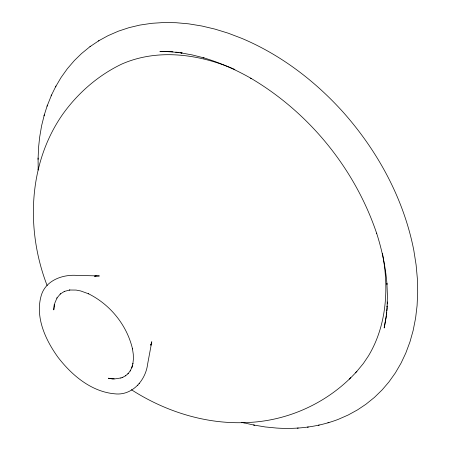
<?xml version="1.0" encoding="UTF-8"?>
<svg xmlns="http://www.w3.org/2000/svg" width="451" height="451" viewBox="0 0 451 451"><rect width="100%" height="100%" fill="white"/><g stroke="black" fill="none" stroke-linecap="round" stroke-linejoin="round"><path stroke-width="0.68" d="M387.584 304.002L387.64 301.961M38.076 159.378L38.561 147.449L39.677 137.059L41.593 125.795L44.316 114.853M53.838 308.213L53.776 309.882L54.808 303.106L57.046 297.846L56.888 298.1L60.417 293.832L60.18 294.063L64.538 291.329L64.205 291.464L69.877 289.982L69.516 290.021L76.095 290.072L80.78 290.98L88.684 293.843L88.419 293.725C110.377 304.622 126.973 325.278 132.521 348.967L132.464 348.685L133.282 354.255L133.406 359.159L132.853 363.968L132.91 363.613L131.703 367.92L132.498 365.496L132.391 365.829M53.889 307.605L54.205 304.617M386.468 315.159L386.749 312.374M386.885 310.976L387.167 308.191M386.304 316.157L384.184 327.99L386.079 317.233L387.195 306.003L387.082 307.249L387.409 295.535L386.919 283.437L386.986 284.344C385.605 266.93 381.946 249.764 376.602 233.144L376.737 233.567C355.044 169.007 309.403 112.722 250.717 78.17L251.1 78.384C235.952 69.73 219.913 62.604 203.164 57.666L204.038 57.92L192.312 54.943L180.783 52.846L182.029 52.992L170.811 51.775L159.902 51.403L172.919 51.82M47.062 106.205L51.561 94.964M44.001 115.851L47.389 105.173M150.843 345.021L151.778 341.74L147.629 364.081C145.673 380.396 132.036 396.017 114.509 393.796C91.164 391.626 71.777 375.215 58.01 357.288C45.444 339.868 34.89 317.104 41.295 295.349C45.714 280.46 62.396 274.388 76.631 275.375L99.361 275.944L95.217 276.113M131.816 367.576L130.147 370.993L130.345 370.705L127.943 373.84L128.174 373.58L125.485 375.858L125.756 375.672L122.599 377.369M150.854 345.139L151.756 343.059L150.984 344.789M55.535 86.913L61.082 77.482L67.374 68.687L74.392 60.53L81.53 53.568L89.952 46.684L98.961 40.641L108.043 35.68L118.32 31.198L129.065 27.646L139.872 25.081L151.666 23.322L163.437 22.55L176.076 22.713L188.614 23.835L201.862 26.011L214.918 29.095L228.144 33.165L241.787 38.369C280.364 54.61 314.42 80.464 342.444 111.38L342.478 111.414C377.543 150.668 403.758 198.62 413.843 250.53L416.115 264.962L417.372 278.752L417.694 292.163L417.09 305.581L415.602 318.085L413.155 330.493L409.965 341.858L405.815 353.037L401.08 363.089L395.386 372.876L388.88 382.008L382.155 389.878L374.381 397.444L365.908 404.265L357.626 409.818L348.189 415.005L338.295 419.345C318.722 426.843 297.502 429.442 276.643 428.061L265.188 426.95L253.423 424.96M51.126 95.849L55.986 86M137.459 385.678L137.91 385.16M139.128 383.773L139.579 383.265M131.388 389.715C165.156 411.419 205.306 424.233 245.648 422.581C287.676 421.454 328.734 402.591 356.882 371.342L363.359 363.489L368.473 355.878C386.84 325.357 389.078 287.732 382.425 253.411M349.277 379.128L350.748 377.628M355.405 372.847L356.882 371.342M89.952 46.684L90.499 46.318M98.408 41.007L98.961 40.641M234.875 69.493C199.663 54.137 157.782 48.184 121.697 64.104C98.194 75.356 77.927 93.013 62.79 114.171C28.069 163.702 25.769 230.281 47.152 285.624M120.716 378.034L122.881 377.273M94.896 276.192L96.102 275.871L94.406 276.221M318.265 425.299L319.223 425.062M327.916 422.829L328.903 422.576M120.998 377.938L115.287 378.834L110.732 378.603M297.232 428.151L298.269 428.05M307.294 427.142L308.371 427.035M111.617 378.767L114.238 379.054M175.704 52.124L178.489 52.423M179.881 52.575L181.973 52.801M112.451 378.896L108.364 378.231L110.016 378.513M241.719 422.277L244.256 422.914M243.016 422.643L254.736 425.248M38.07 158.03L38.194 170.038L38.188 168.77"/></g></svg>
